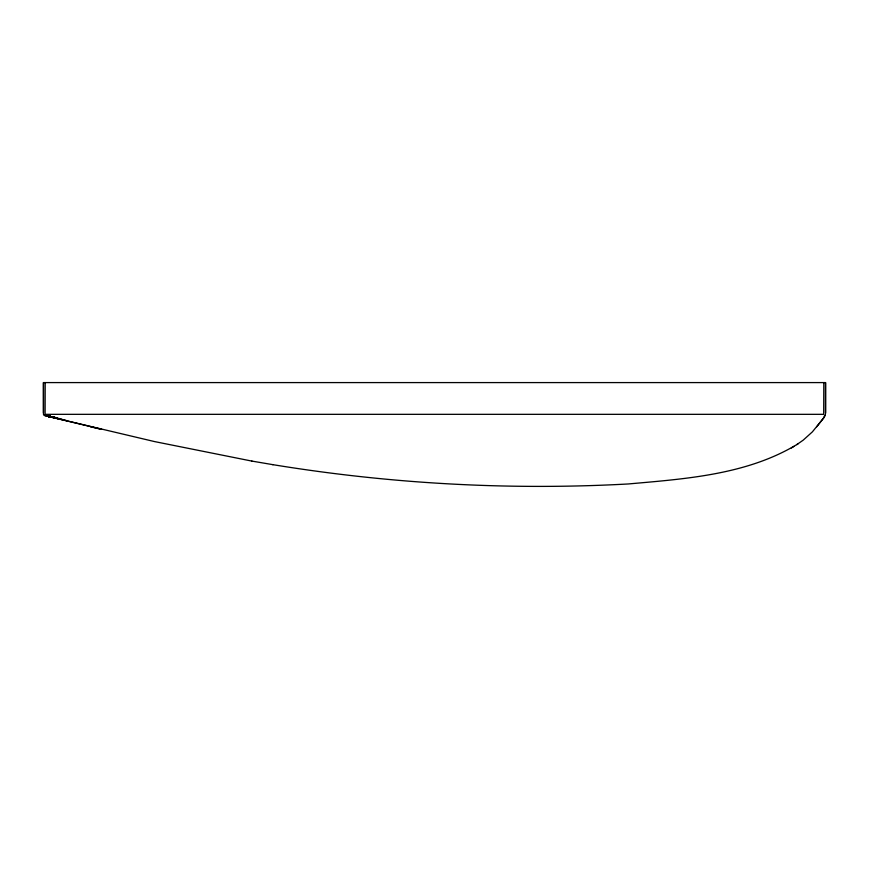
<?xml version="1.0" encoding="UTF-8"?>
<svg xmlns="http://www.w3.org/2000/svg" width="869" height="869" viewBox="0 0 869 869"><rect width="100%" height="100%" fill="white"/><g stroke="black" fill="none" stroke-linecap="round" stroke-linejoin="round"><path stroke-width="1.3" d="M825.539 413.687L825.55 382.588L43.45 382.588L43.45 412.742M45.188 382.588L45.101 414.328L823.703 414.328L823.812 382.588M825.398 414.6L823.53 418.174L812.363 431.882L803.217 440.138L796.808 444.602M824.312 416.088L824.909 415.263L824.399 416.968L816.762 426.744M272.638 464.622C389.985 483.827 509.495 490.474 628.222 483.968C685.913 478.819 747.405 474.789 798.035 443.842M791.355 447.98L793.951 446.373M43.569 414.383L45.829 416.164L49.946 416.218M64.154 419.868L47.339 416.218L50.011 416.251L47.339 416.218L66.533 420.574M59.396 418.597L47.339 416.218L49.967 416.273M57.006 418.032L47.339 416.218L50.185 416.349M50.196 416.436L47.502 416.229L49.707 416.36M47.502 416.229L50.13 416.392M56.333 417.728L47.328 416.218L49.696 416.403M53.693 416.935L47.328 416.218L49.946 416.468M53.215 416.881L46.589 416.132L53.987 417.087M47.339 416.218L53.911 417.142M57.463 417.902L47.1 416.164L56.387 417.902M251.847 461.081L273.029 464.687M251.977 461.113L154.508 441.571L46.6 416.045M101.706 429.275L47.643 416.284M90.604 426.777L100.5 429.145M43.841 414.947L45.09 415.762M43.45 382.588L43.472 414.361M825.55 382.588L825.55 412.742"/></g></svg>
